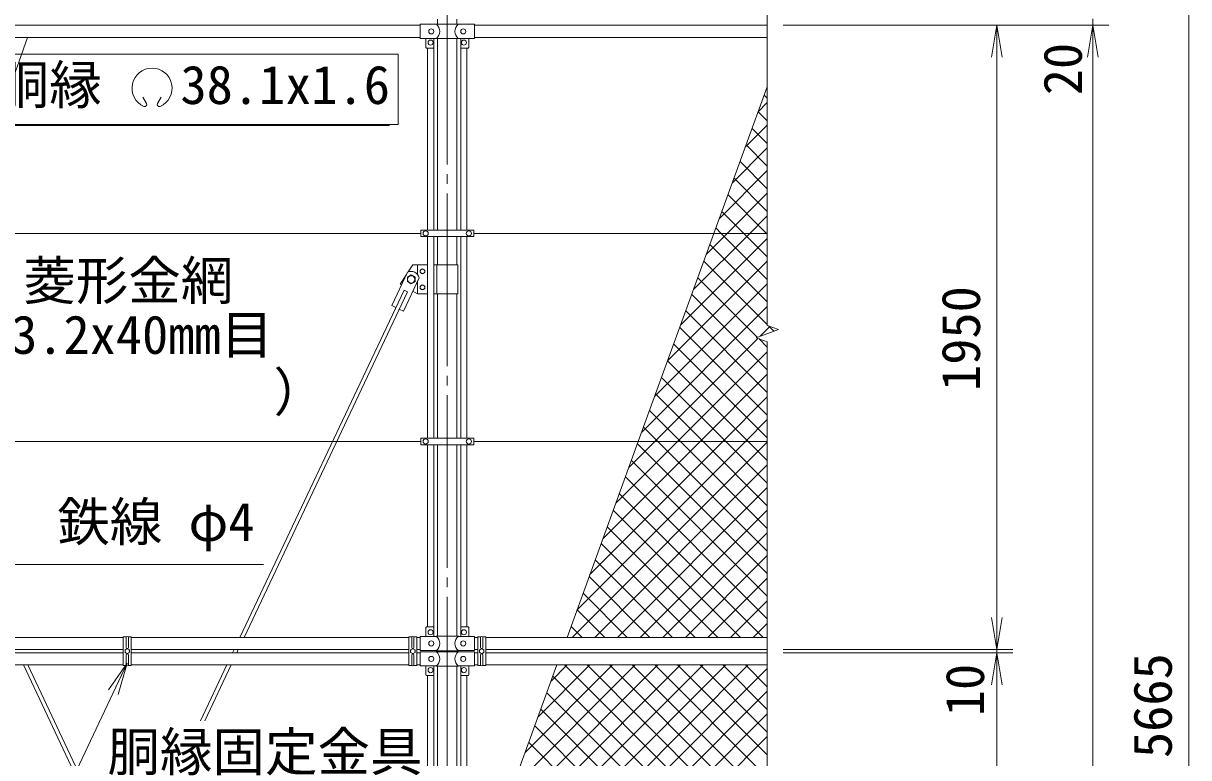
# Model space of a CAD drawing. Units: millimetres, scale not verified. Extents: x -10500 to 10500, y -7425 to 7425.
# Drawn here: x -7934 to -4292, y -53 to 2241 of the extents above; entities that cross this region are included whole.
import ezdxf
from ezdxf.enums import TextEntityAlignment as Align

# ---------------------------------------------------------------- set-up
doc = ezdxf.new("R2010")
doc.units = ezdxf.units.MM
doc.header["$LTSCALE"] = 30
doc.linetypes.add('LONG_CHAIN', pattern=[21, 18, -1, 1, -1])
for name, color, linetype, lineweight in [('0-2_D-STR-TXT', 7, 'Continuous', 9), ('0-4_D-STR1', 1, 'Continuous', 9), ('0-7_D-BMK', 2, 'LONG_CHAIN', 9), ('0-8_D-STR-DIM', 7, 'Continuous', 9), ('0-9_0', 7, 'Continuous', 9), ('0-A_D-STR3', 3, 'Continuous', 9), ('0-B_D-STR2', 7, 'Continuous', 9)]:
    doc.layers.add(name, color=color, linetype=linetype, lineweight=lineweight)
doc.styles.add('ＭＳ ゴシック', font='')
doc.styles.get('ＭＳ ゴシック').set_extended_font_data('MS Gothic')

# ---------------------------------------------------------------- blocks, each defined once
blk = doc.blocks.new('_Open')
at = {"layer": '0-9_0'}
blk.add_line((-30, 5), (0, 0), dxfattribs=at)
blk.add_lwpolyline([(-30, -5), (0, 0), (-30, 0)], dxfattribs=at)

msp = doc.modelspace()

# ---------------------------------------------------------------- linework, layer by layer
at = {"layer": '0-2_D-STR-TXT'}
for p, q in [((-7549.16, 1990.79), (-7560.68, 2010.74)), ((-7514.49, 1990.79), (-7502.97, 2010.74))]:
    msp.add_line(p, q, dxfattribs=at)
for points in [[(-6789.7, 1921.37), (-8146.93, 1921.37), (-8282.77, 2284.04)], [(-7183.77, 550.88), (-7962.1, 550.88), (-8083.24, 933.04)], [(-6705.99, -165.92), (-7802.21, -165.92), (-7610.49, 240.51)]]:
    msp.add_lwpolyline(points, dxfattribs=at)
for centre, radius, start, end in [((-7531.83, 2038.47), 62.51, 294.32478, 245.67522), ((-7554.86, 1987.34), 6.58, 245.67522, 30), ((-7508.79, 1987.34), 6.58, 150, 294.32478)]:
    msp.add_arc(centre, radius, start, end, dxfattribs=at)
at = {"layer": '0-4_D-STR1'}
for p, q in [((-8524.22, 2234.95), (-6694.22, 2234.95)), ((-6639.47, 2238.35), (-6639.47, 2254.46)), ((-6578.97, 2238.35), (-6578.97, 2254.46)), ((-6524.22, 2234.95), (-5609.22, 2234.95)), ((-8524.22, 2196.85), (-6694.22, 2196.85)), ((-6639.47, 1595.25), (-6639.47, 2193.45)), ((-6578.97, 1595.25), (-6578.97, 2193.45)), ((-6524.22, 2196.85), (-5609.22, 2196.85)), ((-6639.47, 1486.25), (-6639.47, 1574.65)), ((-6578.97, 1486.25), (-6578.97, 1574.65)), ((-6639.47, 945.25), (-6639.47, 1396.25)), ((-6578.97, 945.25), (-6578.97, 1396.25)), ((-6639.47, 326.55), (-6639.47, 924.65)), ((-6578.97, 326.55), (-6578.97, 924.65)), ((-8489.22, 323.05), (-7621.72, 323.05)), ((-7596.72, 323.05), (-6729.22, 323.05)), ((-6704.22, 323.05), (-6694.22, 323.05)), ((-6524.22, 323.05), (-6514.22, 323.05)), ((-6489.22, 323.05), (-5609.22, 323.05)), ((-8489.22, 284.95), (-7621.72, 284.95)), ((-8489.22, 274.95), (-7621.72, 274.95)), ((-7596.72, 284.95), (-6729.22, 284.95)), ((-7596.72, 274.95), (-6729.22, 274.95)), ((-6704.22, 284.95), (-6694.22, 284.95)), ((-6704.22, 274.95), (-6694.22, 274.95)), ((-6639.47, 278.35), (-6639.47, 281.55)), ((-6578.97, 278.35), (-6578.97, 281.55)), ((-6524.22, 284.95), (-6514.22, 284.95)), ((-6524.22, 274.95), (-6514.22, 274.95)), ((-6489.22, 284.95), (-5609.22, 284.95)), ((-6489.22, 274.95), (-5609.22, 274.95)), ((-8489.22, 236.85), (-7621.72, 236.85)), ((-7596.72, 236.85), (-6729.22, 236.85)), ((-6704.22, 236.85), (-6694.22, 236.85)), ((-6639.47, -452.75), (-6639.47, 233.35)), ((-6578.97, -452.75), (-6578.97, 233.35)), ((-6524.22, 236.85), (-6514.22, 236.85)), ((-6489.22, 236.85), (-5609.22, 236.85))]:
    msp.add_line(p, q, dxfattribs=at)
at = {"layer": '0-7_D-BMK'}
msp.add_line((-6609.22, 2969.95), (-6609.22, -3515.05), dxfattribs=at)
at = {"layer": '0-8_D-STR-DIM'}
for p, q in [((-5609.22, 2979.95), (-5609.22, 1297.6)), ((-4292.35, 2839.95), (-4292.35, -2625.05)), ((-5559.22, 2234.95), (-4541.53, 2234.95)), ((-5559.22, 2234.95), (-4841.53, 2234.95)), ((-5559.22, 2234.95), (-4541.53, 2234.95)), ((-4591.53, 2234.95), (-4591.53, 2254.95)), ((-4891.53, 384.95), (-4891.53, 2134.95)), ((-4591.53, 2134.95), (-4591.53, -2625.05)), ((-4591.53, 2134.95), (-4591.53, 2034.95)), ((-5644.46, 1259.13), (-5573.98, 1284.78)), ((-5573.98, 1284.78), (-5609.22, 1297.6)), ((-5609.22, 1246.3), (-5644.46, 1259.13)), ((-5609.22, 1246.3), (-5609.22, -1174.4)), ((-4891.53, 384.95), (-4891.53, 484.95)), ((-5559.22, 284.95), (-4841.53, 284.95)), ((-5559.22, 284.95), (-4841.53, 284.95)), ((-5559.22, 274.95), (-4841.53, 274.95)), ((-5559.22, 274.95), (-4841.53, 274.95)), ((-4891.53, 274.95), (-4891.53, 284.95)), ((-4891.53, 174.95), (-4891.53, 74.95)), ((-4891.53, 174.95), (-4891.53, -2575.05))]:
    msp.add_line(p, q, dxfattribs=at)
at = {"layer": '0-A_D-STR3'}
for p, q in [((-6694.22, 2237.85), (-6643.02, 2237.85)), ((-6694.22, 2237.85), (-6694.22, 2193.85)), ((-6643.02, 2238.35), (-6644.02, 2237.85)), ((-6575.42, 2237.85), (-6524.22, 2237.85)), ((-6524.22, 2237.85), (-6524.22, 2193.85)), ((-6694.22, 2193.85), (-6643.02, 2193.85)), ((-6676.22, 2193.85), (-6676.22, 2165.85)), ((-6651.22, 2193.85), (-6651.22, 2165.85)), ((-6643.02, 2193.35), (-6644.02, 2193.85)), ((-6643.02, 2193.35), (-6575.42, 2193.35)), ((-6575.42, 2193.35), (-6574.42, 2193.85)), ((-6575.42, 2193.85), (-6524.22, 2193.85)), ((-6567.22, 2193.85), (-6567.22, 2165.85)), ((-6542.22, 2193.85), (-6542.22, 2165.85)), ((-6653.22, 2163.85), (-6674.22, 2163.85)), ((-6670.72, 2163.95), (-6670.72, 1595.25)), ((-6651.72, 2164.09), (-6651.72, 1595.25)), ((-6566.72, 2164.09), (-6566.72, 1595.25)), ((-6565.22, 2163.85), (-6544.22, 2163.85)), ((-6547.72, 2163.95), (-6547.72, 1595.25)), ((-6691.72, 1584.95), (-8527.22, 1584.95)), ((-6691.72, 1595.25), (-6526.72, 1595.25)), ((-6691.72, 1595.25), (-6691.72, 1574.65)), ((-6691.72, 1574.65), (-6526.72, 1574.65)), ((-6670.72, 1574.65), (-6670.72, 945.25)), ((-6651.72, 1574.65), (-6651.72, 945.25)), ((-6566.72, 1574.65), (-6566.72, 945.25)), ((-6547.72, 1574.65), (-6547.72, 945.25)), ((-6526.72, 1595.25), (-6526.72, 1574.65)), ((-5609.22, 1584.95), (-6526.72, 1584.95)), ((-6733.43, 1463.36), (-6782.62, 1359.41)), ((-6701.77, 1486.25), (-6701.77, 1456.25)), ((-6576.67, 1486.25), (-6651.72, 1486.25)), ((-6641.77, 1486.25), (-6641.77, 1396.25)), ((-6576.67, 1486.25), (-6576.67, 1396.25)), ((-6697.27, 1446.25), (-6746.46, 1342.3)), ((-6701.77, 1436.76), (-6701.77, 1396.25)), ((-6744.3, 1407.66), (-7257.47, 323.05)), ((-6733.45, 1402.53), (-7244.2, 323.05)), ((-6733.45, 1402.53), (-6744.3, 1407.66)), ((-6717, 1404.56), (-6701.77, 1396.25)), ((-6701.77, 1396.25), (-6670.72, 1396.25)), ((-6651.72, 1396.25), (-6576.67, 1396.25)), ((-6769.96, 1353.42), (-6782.62, 1359.41)), ((-6746.46, 1342.3), (-6759.11, 1348.29)), ((-6691.72, 934.95), (-8527.22, 934.95)), ((-6691.72, 945.25), (-6526.72, 945.25)), ((-6691.72, 945.25), (-6691.72, 924.65)), ((-6691.72, 924.65), (-6526.72, 924.65)), ((-6670.72, 356.05), (-6670.72, 924.65)), ((-6651.72, 355.37), (-6651.72, 924.65)), ((-6566.72, 355.37), (-6566.72, 924.65)), ((-6547.72, 356.05), (-6547.72, 924.65)), ((-6526.72, 945.25), (-6526.72, 924.65)), ((-5609.22, 934.95), (-6526.72, 934.95)), ((-6676.22, 326.05), (-6676.22, 354.05)), ((-6653.22, 356.05), (-6674.22, 356.05)), ((-6651.22, 326.05), (-6651.22, 354.05)), ((-6567.22, 326.05), (-6567.22, 354.05)), ((-6565.22, 356.05), (-6544.22, 356.05)), ((-6542.22, 326.05), (-6542.22, 354.05)), ((-7612.72, 324.32), (-7612.72, 291.95)), ((-7596.72, 324.32), (-7605.72, 324.32)), ((-7605.72, 324.32), (-7605.72, 291.95)), ((-6720.22, 324.32), (-6720.22, 291.95)), ((-6704.22, 324.32), (-6713.22, 324.32)), ((-6713.22, 324.32), (-6713.22, 291.95)), ((-6694.22, 326.05), (-6643.02, 326.05)), ((-6694.22, 282.05), (-6694.22, 326.05)), ((-6643.02, 326.55), (-6644.02, 326.05)), ((-6643.02, 326.55), (-6575.42, 326.55)), ((-6575.42, 326.55), (-6574.42, 326.05)), ((-6575.42, 326.05), (-6524.22, 326.05)), ((-6524.22, 282.05), (-6524.22, 326.05)), ((-6514.22, 324.32), (-6505.22, 324.32)), ((-6505.22, 324.32), (-6505.22, 291.95)), ((-6498.22, 324.32), (-6498.22, 291.95)), ((-7612.72, 235.06), (-7612.72, 267.95)), ((-7605.72, 235.06), (-7605.72, 267.95)), ((-7275.5, 284.95), (-7280.23, 274.95)), ((-7262.22, 284.95), (-7266.96, 274.95)), ((-6720.22, 235.06), (-6720.22, 267.95)), ((-6713.22, 235.06), (-6713.22, 267.95)), ((-6694.22, 282.05), (-6643.02, 282.05)), ((-6694.22, 277.85), (-6643.02, 277.85)), ((-6694.22, 277.85), (-6694.22, 233.85)), ((-6643.02, 281.55), (-6644.02, 282.05)), ((-6643.02, 278.35), (-6644.02, 277.85)), ((-6575.42, 282.05), (-6524.22, 282.05)), ((-6575.42, 277.85), (-6524.22, 277.85)), ((-6524.22, 277.85), (-6524.22, 233.85)), ((-6505.22, 235.06), (-6505.22, 267.95)), ((-6498.22, 235.06), (-6498.22, 267.95)), ((-7933.45, 236.85), (-7219.03, -1273.1)), ((-7920.18, 236.85), (-7208.18, -1267.97)), ((-7298.26, 236.85), (-7380.55, 62.92)), ((-7284.98, 236.85), (-7367.28, 62.92)), ((-6694.22, 233.85), (-6643.02, 233.85)), ((-6676.22, 233.85), (-6676.22, 205.85)), ((-6651.22, 233.85), (-6651.22, 205.85)), ((-6643.02, 233.35), (-6644.02, 233.85)), ((-6643.02, 233.35), (-6575.42, 233.35)), ((-6575.42, 233.35), (-6574.42, 233.85)), ((-6575.42, 233.85), (-6524.22, 233.85)), ((-6567.22, 233.85), (-6567.22, 205.85)), ((-6542.22, 233.85), (-6542.22, 205.85)), ((-6653.22, 203.85), (-6674.22, 203.85)), ((-6670.72, -452.75), (-6670.72, 203.85)), ((-6651.72, -452.75), (-6651.72, 204.53)), ((-6566.72, -452.75), (-6566.72, 204.53)), ((-6565.22, 203.85), (-6544.22, 203.85)), ((-6547.72, -452.75), (-6547.72, 203.85))]:
    msp.add_line(p, q, dxfattribs=at)
for points in [[(-6643.02, 2238.35), (-6575.42, 2238.35), (-6574.42, 2237.85)], [(-6670.72, 1486.25), (-6716.77, 1486.25), (-6731.38, 1464.33)], [(-6736.87, 1456.1), (-6756.77, 1426.25), (-6752.18, 1423.74)], [(-7612.72, 324.32), (-7621.72, 324.32), (-7621.72, 235.06), (-7612.72, 235.06)], [(-7605.72, 235.06), (-7596.72, 235.06), (-7596.72, 324.32)], [(-6720.22, 324.32), (-6729.22, 324.32), (-6729.22, 235.06), (-6720.22, 235.06)], [(-6713.22, 235.06), (-6704.22, 235.06), (-6704.22, 324.32)], [(-6505.22, 235.06), (-6514.22, 235.06), (-6514.22, 324.32)], [(-6498.22, 324.32), (-6489.22, 324.32), (-6489.22, 235.06), (-6498.22, 235.06)], [(-6643.02, 281.55), (-6575.42, 281.55), (-6574.42, 282.05)], [(-6643.02, 278.35), (-6575.42, 278.35), (-6574.42, 277.85)]]:
    msp.add_lwpolyline(points, dxfattribs=at)
for points in [[(-6686.77, 1474.35), (-6679.75, 1470.3), (-6679.75, 1462.2), (-6686.77, 1458.15), (-6693.78, 1462.2), (-6693.78, 1470.3)], [(-6721.77, 1455.1), (-6709.77, 1448.18), (-6709.77, 1434.32), (-6721.77, 1427.39), (-6733.77, 1434.32), (-6733.77, 1448.18)], [(-6686.77, 1408.15), (-6679.75, 1412.2), (-6679.75, 1420.3), (-6686.77, 1424.35), (-6693.78, 1420.3), (-6693.78, 1412.2)], [(-7609.22, 271.85), (-7602.2, 275.9), (-7602.2, 284), (-7609.22, 288.05), (-7616.23, 284), (-7616.23, 275.9)], [(-6716.72, 271.85), (-6709.7, 275.9), (-6709.7, 284), (-6716.72, 288.05), (-6723.73, 284), (-6723.73, 275.9)], [(-6501.72, 271.85), (-6508.73, 275.9), (-6508.73, 284), (-6501.72, 288.05), (-6494.7, 284), (-6494.7, 275.9)]]:
    msp.add_lwpolyline(points, close=True, dxfattribs=at)
for centre, radius in [((-6659.22, 2215.85), 8), ((-6559.22, 2215.85), 8), ((-6661.22, 2180.85), 8), ((-6557.22, 2180.85), 8), ((-6676.72, 1584.95), 8), ((-6541.72, 1584.95), 8), ((-6686.77, 1466.25), 7.03), ((-6721.77, 1441.25), 11.5), ((-6686.77, 1416.25), 7.03), ((-6676.72, 934.95), 8), ((-6541.72, 934.95), 8), ((-6661.22, 339.05), 8), ((-6557.22, 339.05), 8), ((-6659.22, 304.05), 8), ((-6559.22, 304.05), 8), ((-7609.22, 279.95), 7.03), ((-6716.72, 279.95), 7.03), ((-6659.22, 255.85), 8), ((-6559.22, 255.85), 8), ((-6501.72, 279.95), 7.03), ((-6661.22, 220.85), 8), ((-6557.22, 220.85), 8)]:
    msp.add_circle(centre, radius, dxfattribs=at)
for centre, radius, start, end in [((-6661.6, 2215.85), 28.8, 310.19176, 49.80824), ((-6556.83, 2215.85), 28.8, 130.19176, 229.80824), ((-6674.22, 2165.85), 2, 180, 270), ((-6653.22, 2165.85), 2, 270, 0), ((-6565.22, 2165.85), 2, 180, 270), ((-6544.22, 2165.85), 2, 270, 0), ((-6721.77, 1441.25), 25, 11.54905, 117.80926), ((-6674.22, 354.05), 2, 90, 180), ((-6653.22, 354.05), 2, 0, 90), ((-6565.22, 354.05), 2, 90, 180), ((-6544.22, 354.05), 2, 0, 90), ((-7609.22, 318.7), 6.62, 58.10921, 121.89079), ((-7609.22, 291.95), 3.5, 180, 0), ((-6716.72, 318.7), 6.62, 58.10921, 121.89079), ((-6716.72, 291.95), 3.5, 180, 0), ((-6661.6, 304.05), 28.8, 310.19176, 49.80824), ((-6556.83, 304.05), 28.8, 130.19176, 229.80824), ((-6501.72, 318.7), 6.62, 58.10921, 121.89079), ((-6501.72, 291.95), 3.5, 180, 0), ((-7609.22, 267.95), 3.5, 0, 180), ((-6716.72, 267.95), 3.5, 0, 180), ((-6661.6, 255.85), 28.8, 310.19176, 49.80824), ((-6556.83, 255.85), 28.8, 130.19176, 229.80824), ((-6501.72, 267.95), 3.5, 0, 180), ((-7609.22, 240.69), 6.62, 238.10921, 301.89079), ((-6716.72, 240.69), 6.62, 238.10921, 301.89079), ((-6501.72, 240.69), 6.62, 238.10921, 301.89079), ((-6674.22, 205.85), 2, 180, 270), ((-6653.22, 205.85), 2, 270, 0), ((-6565.22, 205.85), 2, 180, 270), ((-6544.22, 205.85), 2, 270, 0)]:
    msp.add_arc(centre, radius, start, end, dxfattribs=at)
at = {"layer": '0-B_D-STR2'}
for p, q in [((-5609.22, 2007.02), (-5618.7, 2016.51)), ((-5637.45, 1965), (-5609.22, 1993.23)), ((-5609.22, 1936.31), (-5637.57, 1964.67)), ((-5677.91, 1853.83), (-5609.22, 1922.52)), ((-5609.22, 1865.6), (-5656.44, 1912.83)), ((-5609.22, 1794.89), (-5675.31, 1860.98)), ((-5718.38, 1742.65), (-5609.22, 1851.81)), ((-5609.22, 1724.18), (-5694.18, 1809.14)), ((-5758.84, 1631.48), (-5609.22, 1781.1)), ((-5609.22, 1653.47), (-5713.05, 1757.3)), ((-5734.66, 1584.95), (-5609.22, 1710.39)), ((-5611.41, 1584.95), (-5731.92, 1705.46)), ((-5682.12, 1584.95), (-5750.78, 1653.62)), ((-5663.95, 1584.95), (-5609.22, 1639.68)), ((-5880.24, 1297.95), (-5609.22, 1568.97)), ((-5839.77, 1409.13), (-5663.95, 1584.95)), ((-5799.31, 1520.3), (-5734.66, 1584.95)), ((-5752.83, 1584.95), (-5769.65, 1601.77)), ((-5609.22, 1441.34), (-5752.83, 1584.95)), ((-5609.22, 1512.05), (-5682.12, 1584.95)), ((-5609.22, 1582.76), (-5611.41, 1584.95)), ((-5609.22, 1370.63), (-5788.52, 1549.93)), ((-5920.7, 1186.78), (-5609.22, 1498.26)), ((-5609.22, 1299.92), (-5807.39, 1498.09)), ((-5961.17, 1075.6), (-5609.22, 1427.55)), ((-5640.56, 1260.55), (-5826.26, 1446.25)), ((-5609.22, 1158.5), (-5845.13, 1394.41)), ((-6001.63, 964.42), (-5609.22, 1356.84)), ((-5609.22, 1087.79), (-5864, 1342.57)), ((-5609.22, 1017.08), (-5882.87, 1290.72)), ((-5631.5, 1263.84), (-5600.8, 1294.54)), ((-5588.71, 1279.41), (-5605.58, 1296.28)), ((-5609.22, 946.36), (-5901.74, 1238.88)), ((-5609.22, 1229.21), (-5636.09, 1256.08)), ((-5889.68, 934.95), (-5609.22, 1215.42)), ((-5668.52, 934.95), (-5920.6, 1187.04)), ((-5739.23, 934.95), (-5939.47, 1135.2)), ((-5818.97, 934.95), (-5609.22, 1144.7)), ((-5809.94, 934.95), (-5958.34, 1083.36)), ((-5748.26, 934.95), (-5609.22, 1073.99)), ((-5880.65, 934.95), (-5977.21, 1031.51)), ((-5677.55, 934.95), (-5609.22, 1003.28)), ((-5951.36, 934.95), (-5996.08, 979.67)), ((-6218.74, 323.05), (-5609.22, 932.57)), ((-6203.95, 408.55), (-5677.55, 934.95)), ((-6163.49, 519.72), (-5748.26, 934.95)), ((-6123.02, 630.9), (-5818.97, 934.95)), ((-6082.56, 742.07), (-5889.68, 934.95)), ((-5609.22, 522.1), (-6014.95, 927.83)), ((-5609.22, 592.81), (-5951.36, 934.95)), ((-5609.22, 663.52), (-5880.65, 934.95)), ((-5609.22, 734.23), (-5809.94, 934.95)), ((-5609.22, 804.94), (-5739.23, 934.95)), ((-5609.22, 875.65), (-5668.52, 934.95)), ((-5609.22, 451.39), (-6033.82, 875.99)), ((-6148.03, 323.05), (-5609.22, 861.86)), ((-5609.22, 380.68), (-6052.69, 824.15)), ((-6077.32, 323.05), (-5609.22, 791.15)), ((-5622.3, 323.05), (-6071.56, 772.31)), ((-5693.01, 323.05), (-6090.42, 720.46)), ((-6006.61, 323.05), (-5609.22, 720.44)), ((-5763.72, 323.05), (-6109.29, 668.62)), ((-5935.9, 323.05), (-5609.22, 649.73)), ((-5834.43, 323.05), (-6128.16, 616.78)), ((-5905.14, 323.05), (-6147.03, 564.94)), ((-5865.19, 323.05), (-5609.22, 579.02)), ((-5975.85, 323.05), (-6165.9, 513.1)), ((-5794.48, 323.05), (-5609.22, 508.31)), ((-6046.57, 323.05), (-6184.77, 461.26)), ((-5723.77, 323.05), (-5609.22, 437.6)), ((-6117.28, 323.05), (-6203.64, 409.41)), ((-5653.05, 323.05), (-5609.22, 366.89)), ((-6187.99, 323.05), (-6222.51, 357.57)), ((-6487.2, -369.68), (-5880.68, 236.85)), ((-6446.74, -258.5), (-5951.39, 236.85)), ((-6439.15, -463.05), (-5739.25, 236.85)), ((-6406.27, -147.33), (-6022.1, 236.85)), ((-6368.44, -463.05), (-5668.54, 236.85)), ((-6365.81, -36.15), (-6092.81, 236.85)), ((-6325.35, 75.02), (-6163.52, 236.85)), ((-6297.73, -463.05), (-5609.22, 225.47)), ((-6284.88, 186.2), (-6234.23, 236.85)), ((-5609.22, -397.14), (-6243.21, 236.85)), ((-5609.22, -326.43), (-6172.5, 236.85)), ((-5609.22, -255.72), (-6101.79, 236.85)), ((-5609.22, -185.01), (-6031.08, 236.85)), ((-5609.22, -114.3), (-5960.37, 236.85)), ((-5609.22, -43.58), (-5889.65, 236.85)), ((-5609.22, 27.13), (-5818.94, 236.85)), ((-5609.22, 97.84), (-5748.23, 236.85)), ((-5609.22, 168.55), (-5677.52, 236.85)), ((-5614.02, -463.05), (-6279.11, 202.05)), ((-5684.73, -463.05), (-6297.98, 150.2)), ((-6227.02, -463.05), (-5609.22, 154.76)), ((-5755.44, -463.05), (-6316.85, 98.36)), ((-6156.31, -463.05), (-5609.22, 84.04)), ((-5826.15, -463.05), (-6335.72, 46.52)), ((-6085.6, -463.05), (-5609.22, 13.33)), ((-5896.86, -463.05), (-6354.59, -5.32))]:
    msp.add_line(p, q, dxfattribs=at)
for points in [[(-8544.22, 2162.95), (-8547.72, 2162.95), (-8547.72, 1595.45), (-8527.22, 1595.45), (-8527.22, 1584.95), (-8137.97, 1584.95), (-7920.64, 2196.85), (-8524.22, 2196.85)], [(-6042.09, 853.25), (-5960.39, 934.95), (-5638.42, 1256.93)], [(-6527.67, -480.85), (-6509.87, -463.05), (-5809.97, 236.85)]]:
    msp.add_lwpolyline(points, dxfattribs=at)
for points in [[(-8053.72, 1924.73), (-6762.16, 1924.73), (-6762.16, 2144.59), (-8053.72, 2144.59)], [(-5609.22, 2042.57), (-5775.78, 1584.95), (-5609.22, 1584.95)], [(-5609.22, 1246.3), (-5644.46, 1259.13), (-5573.98, 1284.78), (-5609.22, 1297.6), (-5609.22, 1584.95), (-5775.78, 1584.95), (-6012.36, 934.95), (-5609.22, 934.95)], [(-5609.22, 934.95), (-6012.36, 934.95), (-6235.07, 323.05), (-5609.22, 323.05)], [(-5609.22, 236.85), (-6266.45, 236.85), (-6521.19, -463.05), (-5609.22, -463.05)]]:
    msp.add_lwpolyline(points, close=True, dxfattribs=at)

# ---------------------------------------------------------------- block references
at = {"layer": '0-2_D-STR-TXT', "xscale": 3.333333, "yscale": 3.333333, "rotation": 64.74505}
msp.add_blockref('_Open', (-7609.63, 242.32), dxfattribs=at)
at = {"layer": '0-8_D-STR-DIM', "xscale": 3.333333, "yscale": 3.333333}
for p, rotation in [((-4891.53, 2234.95), 90), ((-4591.53, 2234.95), 90), ((-4591.53, 2234.95), 90), ((-4891.53, 284.95), 270), ((-4891.53, 284.95), 270), ((-4891.53, 274.95), 90), ((-4891.53, 274.95), 90)]:
    msp.add_blockref('_Open', p, dxfattribs=dict(at, rotation=rotation))

# ---------------------------------------------------------------- texts
at = {"layer": '0-2_D-STR-TXT', "style": 'ＭＳ ゴシック'}
for s, p in [('胴縁 \u300038.1x1.6', (-8017.08, 1952.84)), ('菱形金網', (-7934.09, 1341.45)), ('φ3.2x40mm目', (-8096.53, 1172.47)), ('（\u3000\u3000   \u3000\u3000）', (-8218.35, 993.35)), ('鉄線 φ4', (-7827.81, 588.05)), ('胴縁固定金具', (-7671.09, -130.33))]:
    msp.add_text(s, height=120.3, dxfattribs=at).set_placement(p, align=Align.BOTTOM_LEFT)
at = {"layer": '0-8_D-STR-DIM', "style": 'ＭＳ ゴシック'}
for s, p in [('20', (-4590.03, 2016.36)), ('1950', (-4908.4, 1092.7)), ('5665', (-4309.22, -53.74)), ('10', (-4895.76, 76.84))]:
    msp.add_text(s, height=120.3, rotation=90, dxfattribs=at).set_placement(p, align=Align.BOTTOM_LEFT)

doc.saveas('drawing.dxf')
